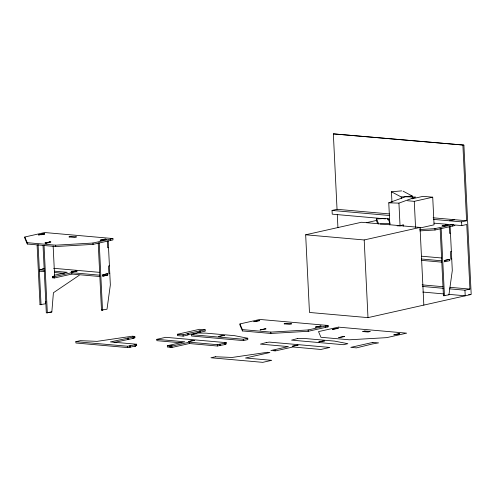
<?xml version="1.0" encoding="UTF-8"?>
<svg xmlns="http://www.w3.org/2000/svg" width="496" height="496" viewBox="0 0 496 496"><rect width="100%" height="100%" fill="white"/><g stroke="black" fill="none" stroke-linecap="round" stroke-linejoin="round"><path stroke-width="0.74" d="M43.028 245.563L46.32 312.902L51.832 311.984L53.413 292.752L79.273 275.243M45.837 301.506L45.52 303.781L40.015 304.699L37.101 245.105M388.765 202.833L405.492 196.776L415.66 197.067L398.933 203.124L388.765 202.833L389.844 224.849M397.141 225.816L400.049 225.903L403.391 224.694L403.459 226.089M385.442 218.86L332.233 214.16L332.047 210.428L337.038 209.306L333.349 133.877L463.896 145.099L471.2 294.463L367.989 317.632L309.467 312.461L305.666 234.788L361.51 222.258L420.038 227.428L423.832 305.096M24.8 237.007L44.745 232.531L112.927 238.557L112.995 239.903L93.05 244.379L55.713 246.537L27.305 244.026L24.868 238.353L24.8 237.007L27.237 242.68L27.305 244.026M38.62 235.023L44.628 233.994L41.069 234.794M333.349 133.877L463.896 145.099M45.644 243.065L49.916 242.104M45.954 243.313L49.513 242.513M102.238 239.971L106.113 239.425L104.687 239.742M101.835 240.386L103.261 240.064M27.237 242.68L55.645 245.191L92.988 243.034L112.927 238.557M108.525 247.566L107.626 247.764L107.297 241.044M42.606 268.838L44.032 268.516M44.169 268.751L39.327 269.843L44.615 270.308M54.194 275.249L67.282 272.31L54.436 271.176M99.851 276.526L71.895 274.052L54.442 277.971L52.681 277.816L52.613 276.47L54.61 276.024M52.613 276.47L54.374 276.625L71.827 272.713L99.783 275.181M52.681 277.816L54.008 277.518M109.418 265.788L108.519 265.992L108.884 273.457L109.783 273.259M411.99 198.828L423.057 196.342L432.717 197.197L434.068 224.831L420.05 227.98M407.582 200.75L414.272 201.339L432.717 197.197M366.742 222.63L376.923 220.348M40.015 304.699L41.509 304.364M305.666 234.788L364.194 239.959L420.038 227.428M449.667 220.819L454.652 219.697M48.565 312.399L51.832 311.984M443.474 225.754L447.032 224.955M433.523 219.393L461.602 221.873L466.587 220.751L462.898 145.322M443.784 226.009L447.342 225.209M419.69 229.536L434.93 228.656L453.629 224.459M419.752 230.882L434.998 230.001L454.937 225.525M434.025 223.157L461.782 225.606L466.767 224.49L469.929 289.087L464.944 290.203L449.519 288.846M98.202 242.798L101.494 310.13L102.988 309.795M101.494 310.13L107.006 309.213L110.348 284.909L108.196 240.845M450.467 233.188L449.574 233.393L449.246 226.666M451.36 251.41L450.461 251.615L450.827 259.079L451.726 258.881M135.365 345.873L136.698 345.576L136.629 344.23L134.639 344.683L135.489 344.757L135.557 346.103L127.72 347.591L75.9 343.015L75.838 341.67L80.321 340.665L97.024 341.36L132.252 336.201L134.813 336.431L134.875 337.776L132.885 338.222L133.734 338.297L133.666 336.951L132.816 336.877L134.813 336.431M444.577 260.431L449.562 259.315L449.624 260.654M444.639 261.776L449.798 260.673L449.729 259.327L444.745 260.443L444.813 261.789M133.666 336.951L110.379 341.911L136.629 344.23M114.08 342.445L133.734 338.297M205.195 329.803L187.023 333.566L188.04 333.653L188.108 334.998L183.123 336.121L177.438 335.618L177.376 334.273L199.51 329.307L205.195 329.803L205.257 331.148L187.804 334.75M181.809 342.872L156.872 340.671L156.81 339.326L165.782 337.311L226.238 342.655L226.306 344.001L224.973 344.298M75.838 341.67L127.658 346.245L135.489 344.757M177.376 334.273L183.055 334.775L188.04 333.653M191.45 334.676L197.582 333.033L206.107 333.163L234.521 335.668L247.758 338.247L247.826 339.586L243.338 340.597L191.518 336.015L191.45 334.676L243.276 339.252L247.758 338.247M239.959 323.925L259.904 319.449L328.085 325.475L328.154 326.814L308.208 331.291L270.872 333.455L242.457 330.944L240.021 325.271L239.959 323.925L242.395 329.598L242.457 330.944M170.469 346.915L167.375 347.057L167.313 345.712L184.766 341.8L156.81 339.326M167.313 345.712L172.093 345.514L170.097 345.96L170.165 347.305L171.926 347.46L189.373 343.542L217.329 346.016L225.165 344.522L225.097 343.176L224.248 343.102L226.238 342.655M170.097 345.96L171.858 346.115L189.311 342.197L217.267 344.67L225.097 343.176M170.165 347.305L171.492 347.008M440.144 228.42L443.436 295.752L444.931 295.418M443.436 295.752L448.948 294.841L452.296 270.531L450.139 226.467M242.395 329.598L270.804 332.109L308.14 329.952L328.085 325.475M391.97 202.418L391.449 191.785L401.673 190.873M391.449 191.785L401.258 196.98L412.207 196.001L412.281 197.52M377.747 223.758L376.619 221.216L376.507 218.972L387.822 218.321L390.079 223.398L380.271 223.963M337.038 209.306L389.31 213.925M433.132 217.8L466.587 220.751M332.047 210.428L389.707 215.518M387.754 219.065L389.298 219.201M421.625 256.221L441.521 257.976M421.327 258.999L441.725 260.803M421.395 260.344L441.793 262.148M422.121 284.865L442.94 286.7M449.878 287.314L469.929 289.087M422.53 286.459L443.35 288.3M468.658 294.55L470.202 294.686M422.803 292.063L443.622 293.899M448.254 294.308L465.217 295.808L464.944 290.203M53.655 268.299L99.572 272.354M40.3 269.303L41.323 269.39M39.395 271.182L44.683 271.653M54.504 272.521L64.325 273.389M326.622 326.684L328.154 326.814M133.598 337.664L134.875 337.776M135.197 345.445L136.698 345.576M134.701 346.022L135.557 346.103M403.056 191.152L412.207 196.001M376.507 218.972L378.764 224.056M461.602 221.873L461.782 225.606M452.383 224.738L452.445 226.083M441.167 228.507L444.459 295.845M434.93 228.656L434.998 230.001M414.272 201.339L415.549 227.435M401.258 196.98L401.332 198.499M398.933 203.124L400.049 225.903M387.822 218.321L387.897 219.815M364.194 239.959L367.989 317.632M337.292 214.582L337.931 227.652M325.593 326.033L325.661 327.379M308.14 329.952L308.208 331.291M270.804 332.109L270.872 333.455M243.276 339.252L243.338 340.597M220.112 344.298L220.174 345.638M219.257 344.218L219.325 345.563M217.267 344.67L217.329 346.016M200.21 330.925L200.272 332.27M199.187 330.832L199.249 332.177M189.311 342.197L189.373 343.542M183.055 334.775L183.123 336.121M171.858 346.115L171.926 347.46M169.074 345.867L169.142 347.212M130.504 345.873L130.566 347.219M129.648 345.799L129.716 347.144M128.681 338.074L128.749 339.419M127.832 337.999L127.894 339.338M127.658 346.245L127.72 347.591M110.434 239.115L110.503 240.461M99.225 242.885L102.517 310.223M92.988 243.034L93.05 244.379M71.827 272.713L71.895 274.052M55.645 245.191L55.713 246.537M53.14 245.935L54.641 276.601M54.374 276.625L54.442 277.971M44.051 245.656L47.343 312.988M38.08 244.423L41.038 304.792M43.598 233.678L38.607 234.8L44.621 233.771L43.598 233.678M71.151 236.425L68.907 236.927L74.307 237.404L76.551 236.902L71.151 236.425M49.904 241.881L44.919 242.997L50.927 241.967L49.904 241.881M105.078 239.109L100.093 240.231L106.101 239.202L105.078 239.109M76.024 270.897L71.04 272.019L77.047 270.99L76.024 270.897M76.037 271.12L71.046 272.242L77.06 271.213L76.037 271.12M107.613 273.687L102.629 274.809L102.697 276.154L107.682 275.032L107.613 273.687M107.787 273.705L102.802 274.821L102.864 276.167L107.855 275.051L107.787 273.705M447.02 224.731L442.035 225.854L448.043 224.824L447.02 224.731M258.751 320.596L253.766 321.712L259.774 320.689L258.751 320.596M193.502 340.386L188.517 341.502L194.525 340.479L193.502 340.386M223.659 335.333L218.674 336.455L224.682 335.426L223.659 335.333M286.31 323.342L284.065 323.845L289.466 324.322L291.704 323.82L286.31 323.342M265.062 328.792L260.078 329.914L266.085 328.885L265.062 328.792M320.236 326.027L315.245 327.143L321.259 326.12L320.236 326.027M266.544 342.476L260.419 344.119L288.374 346.586L270.921 350.505L275.702 350.3L273.705 350.753L275.472 350.908L292.919 346.989L320.875 349.457L329.852 347.442L269.396 342.104L266.544 342.476M338.458 327.137L318.513 331.613L320.949 337.286L349.364 339.797L386.7 337.64L406.646 333.163L338.458 327.137M337.311 328.284L332.326 329.4L338.334 328.377L337.311 328.284M215.425 356.76L210.936 357.765L262.756 362.347L271.734 360.332L245.483 358.013L269.911 352.526L267.356 352.303L232.122 357.455L215.425 356.76M297.693 338.489L291.561 340.132L343.381 344.708L347.87 343.703L334.633 341.124L306.218 338.619L297.693 338.489M297.116 345.179L292.132 346.295L298.139 345.266L297.116 345.179M364.864 331.03L362.626 331.533L368.02 332.01L370.264 331.508L364.864 331.03M323.77 340.789L318.785 341.911L324.793 340.882L323.77 340.789M343.623 336.48L338.632 337.602L344.646 336.573L343.623 336.48M398.79 333.715L393.805 334.831L399.813 333.808L398.79 333.715M372.911 342.395L350.777 347.367L356.457 347.87L372.583 343.926L378.597 342.897L372.911 342.395"/></g></svg>
